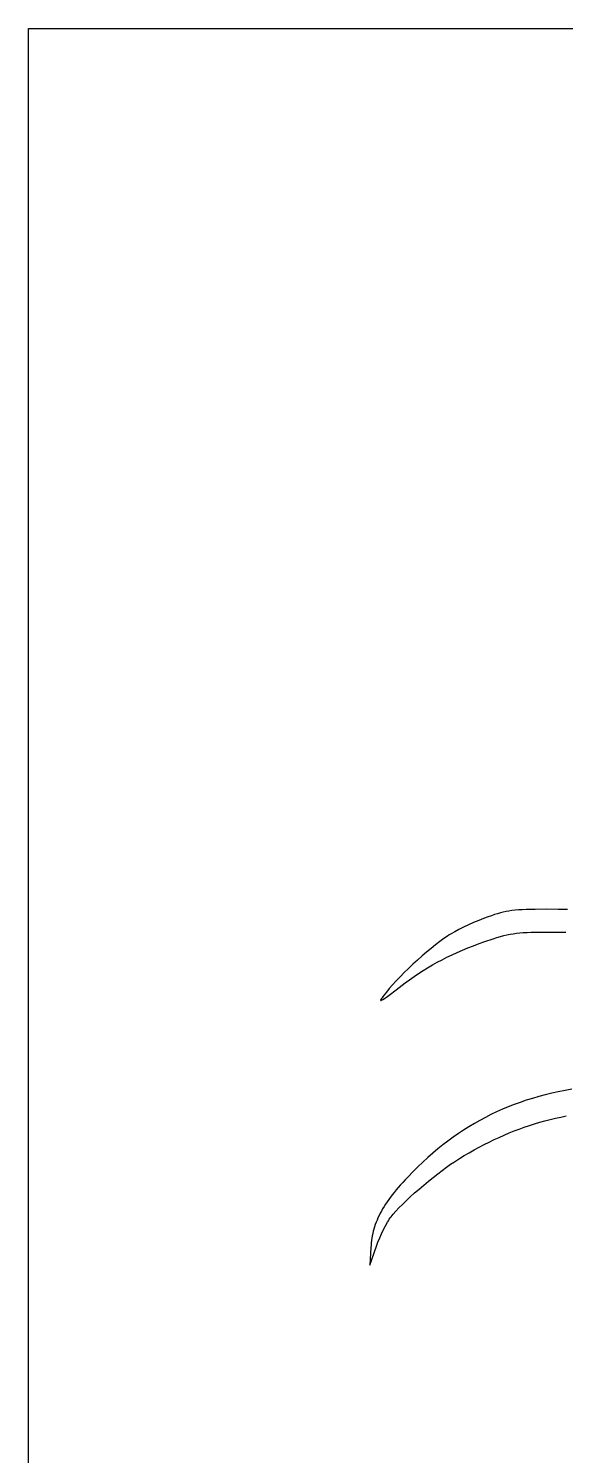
# Model space of a CAD drawing. Extents: x 0 to 1400, y 0 to 980.
# Drawn here: x 0 to 187.1, y 483.2 to 980 of the extents above; entities that cross this region are included whole.
import ezdxf

# ---------------------------------------------------------------- set-up
doc = ezdxf.new("R2010")
doc.units = 0
doc.layers.add('Calque_par_d_faut', color=18, linetype='CONTINUOUS')

msp = doc.modelspace()

# ---------------------------------------------------------------- linework, layer by layer
at = {"layer": 'Calque_par_d_faut'}
msp.add_lwpolyline([(0, 490), (0, 980), (700, 980), (1400, 980), (1400, 490), (1400, 0), (700, 0), (0, 0), (0, 490)], close=True, dxfattribs=at)
for points in [[(187.84, 673.3), (186.27, 673.34), (184.55, 673.36), (180.5, 673.38), (176.6, 673.36), (174.92, 673.33), (173.4, 673.29), (172.01, 673.23), (170.73, 673.15), (169.56, 673.05), (168.46, 672.92), (167.42, 672.77), (166.42, 672.59), (165.44, 672.38), (164.46, 672.13), (163.46, 671.85), (162.43, 671.53), (161.33, 671.16), (160.17, 670.75), (158.58, 670.16), (156.88, 669.48), (155.11, 668.73), (153.34, 667.93), (151.61, 667.12), (149.99, 666.32), (148.51, 665.54), (147.24, 664.82), (146.64, 664.46), (146.02, 664.06), (144.7, 663.16), (143.29, 662.14), (141.81, 661.01), (140.28, 659.78), (138.71, 658.48), (137.12, 657.12), (135.52, 655.71), (133.94, 654.27), (132.4, 652.81), (130.89, 651.36), (129.46, 649.91), (128.1, 648.5), (126.85, 647.13), (125.71, 645.82), (124.7, 644.58), (123.59, 643.15), (123.19, 642.6), (122.91, 642.17), (122.74, 641.87), (122.71, 641.76), (122.71, 641.69), (122.74, 641.65), (122.81, 641.64), (122.92, 641.67), (123.06, 641.73), (123.47, 641.95), (124.03, 642.32), (124.77, 642.83), (125.69, 643.5), (128.09, 645.29), (131.31, 647.73), (132.82, 648.86), (134.35, 649.95), (135.91, 651.01), (137.49, 652.03), (139.09, 653.03), (140.73, 653.99), (142.39, 654.92), (144.09, 655.83), (145.82, 656.71), (147.58, 657.56), (149.38, 658.38), (151.22, 659.18), (153.1, 659.96), (155.02, 660.71), (156.99, 661.44), (159, 662.14), (161.95, 663.13), (163.25, 663.54), (164.46, 663.9), (165.61, 664.21), (166.72, 664.47), (167.81, 664.7), (168.9, 664.88), (170.02, 665.04), (171.19, 665.16), (172.43, 665.25), (173.76, 665.32), (175.21, 665.37), (176.8, 665.4), (180.5, 665.43), (184.23, 665.42), (185.83, 665.4), (187.28, 665.36)], [(189.36, 610.75), (186.97, 610.31), (184.62, 609.84), (182.31, 609.33), (180.04, 608.78), (177.81, 608.19), (175.62, 607.55), (173.45, 606.88), (171.32, 606.16), (169.23, 605.4), (167.16, 604.59), (165.13, 603.75), (163.12, 602.85), (161.14, 601.91), (159.19, 600.93), (157.26, 599.9), (155.36, 598.82), (153.48, 597.7), (151.62, 596.52), (149.79, 595.3), (147.97, 594.03), (146.17, 592.71), (144.39, 591.35), (142.62, 589.93), (140.87, 588.45), (139.13, 586.93), (137.41, 585.36), (135.7, 583.73), (133.99, 582.05), (132.14, 580.15), (131.27, 579.22), (130.43, 578.31), (129.63, 577.42), (128.86, 576.54), (128.12, 575.68), (127.42, 574.82), (126.75, 573.98), (126.12, 573.15), (125.52, 572.32), (124.94, 571.51), (124.4, 570.7), (123.89, 569.9), (123.41, 569.11), (122.96, 568.32), (122.54, 567.54), (122.14, 566.75), (121.77, 565.97), (121.44, 565.2), (121.12, 564.42), (120.84, 563.64), (120.57, 562.86), (120.34, 562.07), (120.13, 561.28), (119.94, 560.49), (119.78, 559.7), (119.64, 558.89), (119.52, 558.08), (119.42, 557.26), (119.35, 556.43), (119.29, 555.6), (118.98, 549.5), (121.27, 556.11), (121.78, 557.51), (122.37, 558.96), (123.02, 560.42), (123.69, 561.85), (124.38, 563.19), (125.06, 564.42), (125.4, 564.98), (125.72, 565.49), (126.03, 565.95), (126.32, 566.35), (126.32, 566.35), (126.67, 566.79), (127.06, 567.27), (127.98, 568.3), (129.06, 569.43), (130.28, 570.64), (131.61, 571.92), (133.04, 573.25), (134.55, 574.62), (136.12, 575.99), (137.73, 577.37), (139.36, 578.72), (140.98, 580.04), (142.59, 581.3), (144.15, 582.5), (145.66, 583.6), (147.08, 584.6), (148.41, 585.48), (150.14, 586.57), (151.87, 587.62), (153.6, 588.64), (155.33, 589.62), (157.05, 590.56), (158.78, 591.47), (160.51, 592.35), (162.24, 593.19), (163.97, 593.99), (165.71, 594.76), (167.46, 595.5), (169.21, 596.2), (170.97, 596.87), (172.75, 597.5), (174.53, 598.11), (176.32, 598.68), (178.13, 599.22), (179.95, 599.73), (181.79, 600.2), (183.64, 600.65), (185.51, 601.06), (187.4, 601.45)]]:
    msp.add_lwpolyline(points, dxfattribs=at)

doc.saveas('drawing.dxf')
